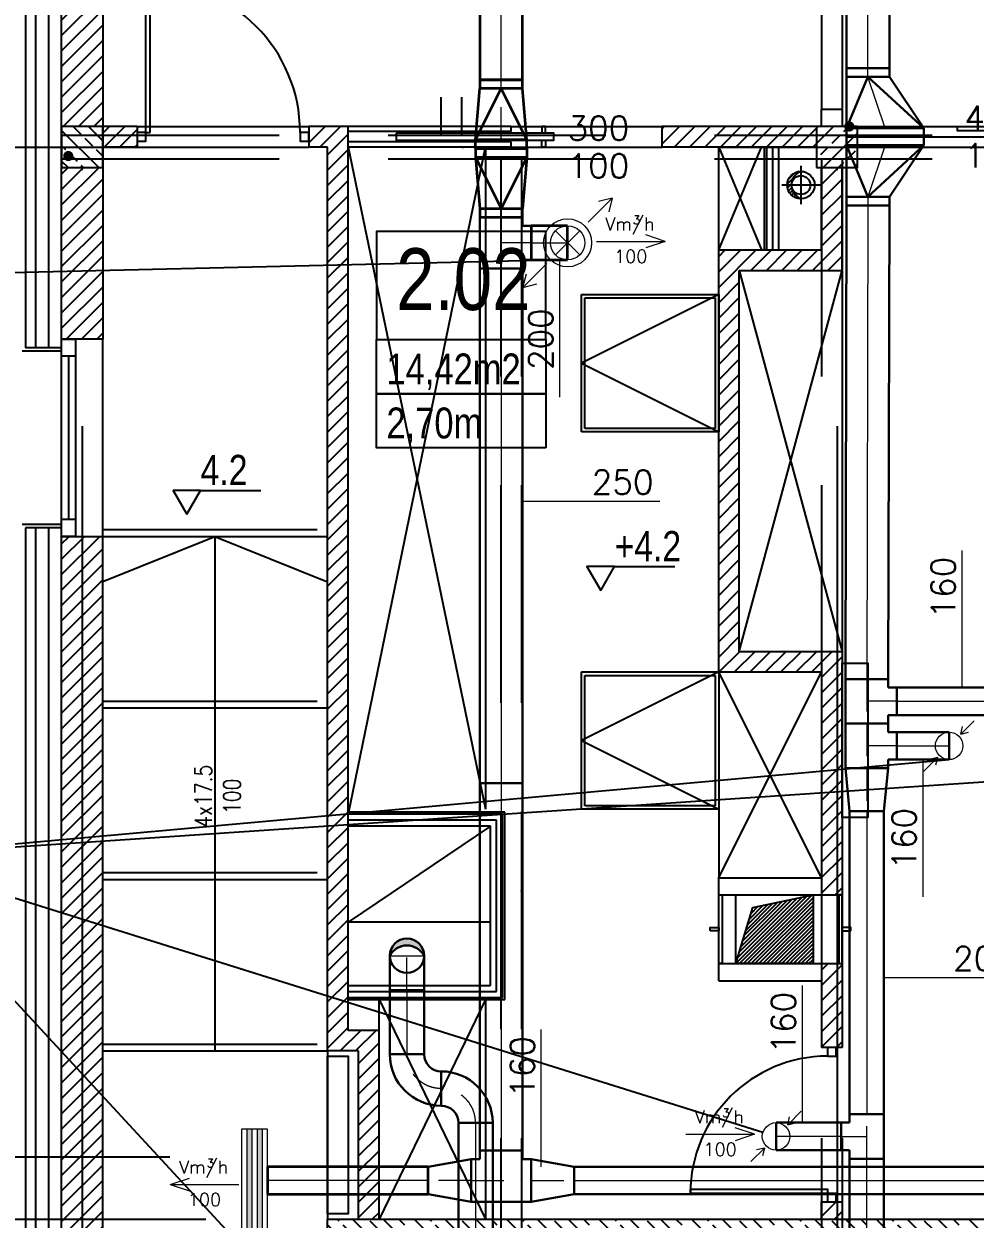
# Model space of a CAD drawing. Header units: millimetres. Extents: x -135140 to 267856, y -70704 to 149933.
# Drawn here: x 166374 to 171919, y 22930 to 29898 of the extents above; entities that cross this region are included whole.
import ezdxf
from ezdxf.enums import TextEntityAlignment as Align

# ---------------------------------------------------------------- set-up
doc = ezdxf.new("R2010")
doc.units = ezdxf.units.MM
doc.header["$LTSCALE"] = 99.9
for name, pattern in [('0707_PB_080619_gn_xref$0$ACAD_ISO10W100', [18, 12, -3, 0, -3]), ('ACAD_ISO03W100', [30, 12, -18]), ('ACAD_ISO10W100', [18, 12, -3, 0, -3]), ('AUDIT_D_080509132939-0', [0]), ('DASHDOT', [25.4, 12.7, -6.35, 0, -6.35]), ('DASHED', [0.75, 0.5, -0.25]), ('HIDDEN', [9.525, 6.35, -3.175])]:
    doc.linetypes.add(name, pattern=pattern)
for name, color, linetype in [('+48_ARMATURA', 251, 'Continuous'), ('+48_HACZE', 253, 'Continuous'), ('+48_KOTY', 250, 'Continuous'), ('+48_OPISY T', 251, 'Continuous'), ('+48_OPISY_POM', 250, 'Continuous'), ('+48_OSIE', 8, 'Continuous'), ('+48_PODCIĄG', 250, 'ACAD_ISO03W100'), ('+48_PRZEBICIA', 143, 'Continuous'), ('+48_SCHODY', 250, 'Continuous'), ('+48_SCIANY', 250, 'Continuous'), ('+48_SPUSTY', 150, 'Continuous'), ('+48_STOLARKA OKNA', 250, 'Continuous'), ('+48_STOLARKA_DRZWI', 250, 'Continuous'), ('+48_STOLARKA_OKNA', 250, 'Continuous'), ('+48_WEŁNA', 252, 'Continuous'), ('+48_WIDOK', 250, 'Continuous'), ('+48_ŚCIANY_GK', 250, 'Continuous'), ('+48_ŻELBET', 250, 'Continuous')]:
    doc.layers.add(name, color=color, linetype=linetype)
for name, color, linetype, lineweight in [('2DH_SYM', 64, 'Continuous', 18), ('2DL_OBJ', 64, 'Continuous', 18), ('2DL_PRE_xxx1', 1, 'Continuous', 35), ('2DL_PRO_N1', 10, 'Continuous', 30), ('2DL_PRO_W11', 160, 'Continuous', 30), ('2DL_PRO_xxx1', 1, 'Continuous', 35), ('2DL_SYM', 64, 'Continuous', 18), ('CP_AXISAC', 7, 'DASHDOT', 0)]:
    doc.layers.add(name, color=color, linetype=linetype, lineweight=lineweight)
doc.styles.add('CP_ATTR', font='ROMANS.SHX')
doc.styles.add('WRP_ARIAL', font='ARIAL.TTF', dxfattribs={"width": 0.8})
doc.styles.add('wymiary', font='romans.shx', dxfattribs={"width": 0.8})
doc.linetypes.add('BATTING', pattern='A,0.00254,-2.54,[134,ltypeshp.shx,S=2.54,R=0,X=-2.54,Y=0],-5.08,[134,ltypeshp.shx,S=2.54,R=180,X=2.54,Y=0],-2.54', length=10.16254)
doc.linetypes.add('ZIGZAG', pattern='A,0.00254,-5.08,[131,ltypeshp.shx,S=5.08,R=0,X=-5.08,Y=0],-10.16,[131,ltypeshp.shx,S=5.08,R=180,X=5.08,Y=0],-5.08', length=20.32254)
pattern_1 = [(225, (-521740.78, -43177.915), (44.9012806, -44.9012806), [])]
pattern_2 = [(45, (-521740.78, -43177.915), (-11.22532015, 11.22532015), [])]

# ---------------------------------------------------------------- blocks, each defined once
blk = doc.blocks.new('OPISY_POM_METKA')
at = {"layer": '+48_OPISY_POM', "ltscale": 5}
for points in [[(0, -70), (109.71, -70), (109.71, 0), (0, 0)], [(109.71, -105), (0, -105), (0, -70), (109.71, -70)]]:
    blk.add_lwpolyline(points, close=True, dxfattribs=at)
at = {"layer": '+48_OPISY_POM'}
blk.add_lwpolyline([(109.71, -140), (0, -140), (0, -105), (109.71, -105)], close=True, dxfattribs=at)
at = {"layer": '+48_OPISY_POM', "ltscale": 5, "style": 'WRP_ARIAL', "width": 0.8}
for tag, p, height in [('NRPOM', (25.76, -50.8), 40), ('POW', (6.35, -98.98), 20)]:
    blk.add_attdef(tag, p, '', height=height, dxfattribs=at)
at = {"layer": '+48_OPISY_POM', "style": 'WRP_ARIAL', "width": 0.8}
blk.add_attdef('H', (6.35, -133.98), '', height=20, dxfattribs=at)
blk = doc.blocks.new('drzwi')
at = {"layer": '+48_STOLARKA_DRZWI'}
for p, q in [((-2, 0), (-2, -70)), ((0, 0), (-2, 0)), ((0, 0), (0, -70)), ((-2, -70), (0, -70))]:
    blk.add_line(p, q, dxfattribs=at)
blk.add_arc((-2, 0), 70, 180, 270, dxfattribs=at)
blk = doc.blocks.new('DRZWI_90')
at = {"layer": '+48_STOLARKA_DRZWI'}
for points in [[(36405.46, 16749.33), (36405.46, 16744.33), (36410.46, 16744.33), (36410.46, 16749.33)], [(36405.46, 16654.33), (36405.46, 16649.33), (36410.46, 16649.33), (36410.46, 16654.33)]]:
    blk.add_lwpolyline(points, close=True, dxfattribs=at)
at = {"layer": '+48_STOLARKA_DRZWI', "xscale": 1.25, "yscale": 1.25, "zscale": 1.25, "rotation": 270}
blk.add_blockref('drzwi', (36405.46, 16654.33), dxfattribs=at)
blk = doc.blocks.new('2DLAC040')
for p, q in [((0.6, 0.6), (1.3, 1.3)), ((1.3, 1.3), (0.9, 1.2)), ((1.3, 1.3), (1.2, 0.9)), ((-0.354, -0.354), (0.354, 0.354)), ((0.354, -0.354), (-0.354, 0.354)), ((-1.3, -1.3), (-0.6, -0.6)), ((-1.3, -1.3), (-1.2, -0.9)), ((-1.3, -1.3), (-0.9, -1.2))]:
    blk.add_line(p, q)
for radius in [0.7, 0.5]:
    blk.add_circle((0, 0), radius)
at = {"linetype": 'ByBlock', "style": 'CP_ATTR', "flags": 9}
for tag, p in [('NAME', (-0.092, -0.018)), ('NUMBER', (-0.092, -0.018)), ('GROUP', (-0.092, -0.018)), ('ARTICLE', (-0.092, -0.019)), ('CHARACTER', (-0.092, -0.019)), ('TEMPERATURE', (-0.092, -0.018)), ('FLOW', (-0.092, -0.018)), ('PRODUCT-TYPE', (-0.092, -0.019)), ('ORDER-NO', (-0.092, -0.019)), ('PRODUCER', (-0.092, -0.019)), ('PN', (-0.091, -0.018)), ('OTHER', (-0.091, -0.018)), ('DN', (-0.091, -0.019)), ('POWER', (-0.091, -0.019)), ('VOLTAGE', (-0.091, -0.019))]:
    blk.add_attdef(tag, text='', height=0.00005, dxfattribs=at).set_placement(p, align=Align.MIDDLE_LEFT)
blk = doc.blocks.new('2CP_AC_TEE3_RO_D250_D200_L300_L175_A90')
at = {"ltscale": 0.15}
for p, q in [((50, 125), (50, 175)), ((50, 175), (250, 175)), ((250, 125), (250, 175)), ((0, -125), (0, 125)), ((0, 125), (50, 125)), ((300, 125), (250, 125)), ((300, -125), (300, 125)), ((0, -125), (300, -125))]:
    blk.add_line(p, q, dxfattribs=at)
at = {"layer": 'CP_AXISAC', "ltscale": 0.15}
for p, q in [((150, 175), (150, 0)), ((0, 0), (300, 0))]:
    blk.add_line(p, q, dxfattribs=at)
at = {"linetype": 'ByBlock', "ltscale": 0.15, "style": 'CP_ATTR', "flags": 9}
for tag in ['NAME', 'PRODUCER', 'PRODUCT-TYPE', 'ARTICLE', 'FLOW', 'OTHER']:
    blk.add_attdef(tag, (0, 0), '', height=0.0001, dxfattribs=at)
blk = doc.blocks.new('CPLS_465')
for q in [(-0.219, 0.094), (0.5, 0), (-0.219, -0.094)]:
    blk.add_line((-0.5, 0), q)
at = {"style": 'CP_ATTR'}
for s, height, p in [('Vm/h', 0.1875, (-0.37, 0.16)), ('3', 0.125, (0.031, 0.25))]:
    blk.add_text(s, height=height, dxfattribs=at).set_placement(p)
blk.add_attdef('VAL', text='', height=0.188, dxfattribs=at).set_placement((0, -0.219), align=Align.MIDDLE)
blk = doc.blocks.new('2DLAC020')
for p, q in [((-0.5, 0.3), (0.5, 0.3)), ((-0.5, 0.1), (0.5, 0.1)), ((-0.5, -0.1), (0.5, -0.1)), ((-0.5, -0.3), (0.5, -0.3))]:
    blk.add_line(p, q)
blk.add_lwpolyline([(-0.5, -0.5), (0.5, -0.5), (0.5, 0.5), (-0.5, 0.5)], close=True)
for points in [[(-0.5, 0.3), (0.5, 0.3), (-0.5, 0.1), (0.5, 0.1)], [(-0.5, -0.1), (0.5, -0.1), (-0.5, -0.3), (0.5, -0.3)]]:
    blk.add_solid(points)
at = {"linetype": 'ByBlock', "style": 'CP_ATTR', "flags": 9}
for tag, p in [('NAME', (-0.092, -0.018)), ('NUMBER', (-0.092, -0.018)), ('GROUP', (-0.092, -0.018)), ('ARTICLE', (-0.092, -0.019)), ('CHARACTER', (-0.092, -0.019)), ('TEMPERATURE', (-0.092, -0.018)), ('FLOW', (-0.092, -0.018)), ('PRODUCT-TYPE', (-0.092, -0.019)), ('ORDER-NO', (-0.092, -0.019)), ('PRODUCER', (-0.092, -0.019)), ('PN', (-0.091, -0.018)), ('OTHER', (-0.091, -0.018)), ('DN', (-0.091, -0.019)), ('POWER', (-0.091, -0.019)), ('VOLTAGE', (-0.091, -0.019))]:
    blk.add_attdef(tag, text='', height=0.00005, dxfattribs=at).set_placement(p, align=Align.MIDDLE_LEFT)
blk = doc.blocks.new('2CP_AC_TEE3_RO_D250_D250_L350_L175_A90')
at = {"ltscale": 0.15}
for p, q in [((50, 125), (50, 175)), ((50, 175), (300, 175)), ((300, 125), (300, 175)), ((0, -125), (0, 125)), ((0, 125), (50, 125)), ((350, 125), (300, 125)), ((350, -125), (350, 125)), ((0, -125), (350, -125))]:
    blk.add_line(p, q, dxfattribs=at)
at = {"layer": 'CP_AXISAC', "ltscale": 0.15}
for p, q in [((175, 175), (175, 0)), ((0, 0), (350, 0))]:
    blk.add_line(p, q, dxfattribs=at)
at = {"linetype": 'ByBlock', "ltscale": 0.15, "style": 'CP_ATTR', "flags": 9}
for tag in ['NAME', 'PRODUCER', 'PRODUCT-TYPE', 'ARTICLE', 'FLOW', 'OTHER']:
    blk.add_attdef(tag, (0, 0), '', height=0.0001, dxfattribs=at)
blk = doc.blocks.new('2CP_AC_PIPE_RO')
at = {"ltscale": 0.15}
for p, q in [((1, 0.5), (0, 0.5)), ((0, 0.5), (0, -0.5)), ((1, -0.5), (1, 0.5)), ((0, -0.5), (1, -0.5))]:
    blk.add_line(p, q, dxfattribs=at)
at = {"layer": 'CP_AXISAC', "ltscale": 0.15}
blk.add_line((0, 0), (1, 0), dxfattribs=at)
at = {"linetype": 'ByBlock', "ltscale": 0.15, "style": 'CP_ATTR', "flags": 9}
for tag in ['NAME', 'PRODUCER', 'PRODUCT-TYPE', 'ARTICLE', 'FLOW', 'OTHER']:
    blk.add_attdef(tag, (0, 0), '', height=0.0001, dxfattribs=at)
blk = doc.blocks.new('2CP_AC_TRNS_RO_D250_D160_L250_O0_Z0_E0_F0')
at = {"ltscale": 0.15}
for p, q in [((0, -125), (0, 125)), ((0, 125), (0, 125)), ((0, 125), (250, 80)), ((250, -80), (250, 80)), ((250, 80), (250, 80)), ((0, -125), (250, -80)), ((0, -125), (0, -125)), ((250, -80), (250, -80))]:
    blk.add_line(p, q, dxfattribs=at)
at = {"layer": 'CP_AXISAC', "ltscale": 0.15}
for p, q in [((0, 0), (0, 0)), ((0, 0), (250, 0)), ((250, 0), (250, 0))]:
    blk.add_line(p, q, dxfattribs=at)
at = {"linetype": 'ByBlock', "ltscale": 0.15, "style": 'CP_ATTR', "flags": 9}
for tag in ['NAME', 'PRODUCER', 'PRODUCT-TYPE', 'ARTICLE', 'FLOW', 'OTHER']:
    blk.add_attdef(tag, (0, 0), '', height=0.0001, dxfattribs=at)
blk = doc.blocks.new('2DLAC038')
for p, q in [((0.424, 0.424), (0.919, 0.919)), ((0.424, 0.424), (0.495, 0.707)), ((0.424, 0.424), (0.707, 0.495)), ((-0.919, -0.919), (-0.424, -0.424)), ((-0.424, -0.424), (-0.707, -0.495)), ((-0.424, -0.424), (-0.495, -0.707))]:
    blk.add_line(p, q)
blk.add_circle((0, 0), 0.5)
at = {"linetype": 'ByBlock', "style": 'CP_ATTR', "flags": 9}
for tag, p in [('NAME', (-0.092, -0.018)), ('NUMBER', (-0.092, -0.018)), ('GROUP', (-0.092, -0.018)), ('ARTICLE', (-0.092, -0.019)), ('CHARACTER', (-0.092, -0.019)), ('TEMPERATURE', (-0.092, -0.018)), ('FLOW', (-0.092, -0.018)), ('PRODUCT-TYPE', (-0.092, -0.019)), ('ORDER-NO', (-0.092, -0.019)), ('PRODUCER', (-0.092, -0.019)), ('PN', (-0.091, -0.018)), ('OTHER', (-0.091, -0.018)), ('DN', (-0.091, -0.019)), ('POWER', (-0.091, -0.019)), ('VOLTAGE', (-0.091, -0.019))]:
    blk.add_attdef(tag, text='', height=0.00005, dxfattribs=at).set_placement(p, align=Align.MIDDLE_LEFT)
blk = doc.blocks.new('2CP_AC_TEE3_RO_D250_D160_L260_L175_A90')
at = {"ltscale": 0.15}
for p, q in [((50, 125), (50, 175)), ((50, 175), (210, 175)), ((210, 125), (210, 175)), ((0, -125), (0, 125)), ((0, 125), (50, 125)), ((260, 125), (210, 125)), ((260, -125), (260, 125)), ((0, -125), (260, -125))]:
    blk.add_line(p, q, dxfattribs=at)
at = {"layer": 'CP_AXISAC', "ltscale": 0.15}
for p, q in [((130, 175), (130, 0)), ((0, 0), (260, 0))]:
    blk.add_line(p, q, dxfattribs=at)
at = {"linetype": 'ByBlock', "ltscale": 0.15, "style": 'CP_ATTR', "flags": 9}
for tag in ['NAME', 'PRODUCER', 'PRODUCT-TYPE', 'ARTICLE', 'FLOW', 'OTHER']:
    blk.add_attdef(tag, (0, 0), '', height=0.0001, dxfattribs=at)
blk = doc.blocks.new('2CP_AC_TRNS_RO_D250_D200_L250_O0_Z0_E0_F0')
at = {"ltscale": 0.15}
for p, q in [((0, -125), (0, 125)), ((0, 125), (0, 125)), ((0, 125), (250, 100)), ((250, -100), (250, 100)), ((250, 100), (250, 100)), ((0, -125), (250, -100)), ((0, -125), (0, -125)), ((250, -100), (250, -100))]:
    blk.add_line(p, q, dxfattribs=at)
at = {"layer": 'CP_AXISAC', "ltscale": 0.15}
for p, q in [((0, 0), (0, 0)), ((0, 0), (250, 0)), ((250, 0), (250, 0))]:
    blk.add_line(p, q, dxfattribs=at)
at = {"linetype": 'ByBlock', "ltscale": 0.15, "style": 'CP_ATTR', "flags": 9}
for tag in ['NAME', 'PRODUCER', 'PRODUCT-TYPE', 'ARTICLE', 'FLOW', 'OTHER']:
    blk.add_attdef(tag, (0, 0), '', height=0.0001, dxfattribs=at)
blk = doc.blocks.new('2CP_AC_TEE3_RO_D200_D160_L260_L150_A90')
at = {"ltscale": 0.15}
for p, q in [((50, 100), (50, 150)), ((50, 150), (210, 150)), ((210, 100), (210, 150)), ((0, -100), (0, 100)), ((0, 100), (50, 100)), ((260, 100), (210, 100)), ((260, -100), (260, 100)), ((0, -100), (260, -100))]:
    blk.add_line(p, q, dxfattribs=at)
at = {"layer": 'CP_AXISAC', "ltscale": 0.15}
for p, q in [((130, 150), (130, 0)), ((0, 0), (260, 0))]:
    blk.add_line(p, q, dxfattribs=at)
at = {"linetype": 'ByBlock', "ltscale": 0.15, "style": 'CP_ATTR', "flags": 9}
for tag in ['NAME', 'PRODUCER', 'PRODUCT-TYPE', 'ARTICLE', 'FLOW', 'OTHER']:
    blk.add_attdef(tag, (0, 0), '', height=0.0001, dxfattribs=at)
blk = doc.blocks.new('CPLS_464')
for p, q in [((-0.5, 0), (0.5, 0)), ((0.5, 0), (0.219, 0.094)), ((0.5, 0), (0.219, -0.094))]:
    blk.add_line(p, q)
at = {"style": 'CP_ATTR'}
for s, height, p in [('Vm/h', 0.1875, (-0.37, 0.16)), ('3', 0.125, (0.031, 0.25))]:
    blk.add_text(s, height=height, dxfattribs=at).set_placement(p)
blk.add_attdef('VAL', text='', height=0.188, dxfattribs=at).set_placement((0, -0.219), align=Align.MIDDLE)
blk = doc.blocks.new('CPHS_DS08')
blk.add_line((0, 0), (2, 0))
at = {"style": 'CP_ATTR', "flags": 14}
blk.add_attdef('FI', text='', height=0.35, dxfattribs=at).set_placement((0.784, 0.275), align=Align.MIDDLE)
at = {"style": 'CP_ATTR', "flags": 12}
blk.add_attdef('EVAL_W_MM', text='', height=0.35, dxfattribs=at).set_placement((1.006, 0.275), align=Align.MIDDLE_LEFT)
at = {"linetype": 'ByBlock', "style": 'CP_ATTR', "flags": 9}
blk.add_attdef('VAL', text='', height=0.00005, dxfattribs=at).set_placement((0.408, 0.182), align=Align.MIDDLE_LEFT)
blk = doc.blocks.new('CPHS_DS09')
blk.add_line((0, 0), (-2, 0))
at = {"style": 'CP_ATTR', "flags": 14}
blk.add_attdef('FI', text='', height=0.35, dxfattribs=at).set_placement((-1.807, 0.275), align=Align.MIDDLE)
at = {"style": 'CP_ATTR', "flags": 12}
blk.add_attdef('EVAL_W_MM', text='', height=0.35, dxfattribs=at).set_placement((-1.604, 0.275), align=Align.MIDDLE_LEFT)
at = {"linetype": 'ByBlock', "style": 'CP_ATTR', "flags": 9}
blk.add_attdef('VAL', text='', height=0.00005, dxfattribs=at).set_placement((-1.342, 0.182), align=Align.MIDDLE_LEFT)
blk = doc.blocks.new('2CP_AC_ELBW_RO_D200_D200_R200_A90_E0_F0')
at = {"ltscale": 0.15}
for p, q in [((300, 200), (100, 200)), ((100, 200), (100, 200)), ((300, 200), (300, 200)), ((0, -100), (0, 100)), ((0, 100), (0, 100)), ((0, -100), (0, -100))]:
    blk.add_line(p, q, dxfattribs=at)
for radius in [300, 100]:
    blk.add_arc((0, 200), radius, 270, 0, dxfattribs=at)
at = {"layer": 'CP_AXISAC', "ltscale": 0.15}
for p, q in [((200, 200), (200, 200)), ((0, 0), (0, 0))]:
    blk.add_line(p, q, dxfattribs=at)
blk.add_arc((0, 200), 200, 270, 0, dxfattribs=at)
at = {"linetype": 'ByBlock', "ltscale": 0.15, "style": 'CP_ATTR', "flags": 9}
for tag in ['NAME', 'PRODUCER', 'PRODUCT-TYPE', 'ARTICLE', 'FLOW', 'OTHER']:
    blk.add_attdef(tag, (0, 0), '', height=0.0001, dxfattribs=at)
blk = doc.blocks.new('RoZplus')
blk.add_hatch(color=256).paths.add_polyline_path([(0, 0.5, -0.6), (0, -0.5, 1)])
for centre, radius, start, end in [((0, 0), 0.5, 90, 270), ((0, 0), 0.5, 270, 90), ((-0.267, 0), 0.567, 298.0725, 61.9275)]:
    blk.add_arc(centre, radius, start, end)
blk = doc.blocks.new('2CP_AC_ELBZ_RO_D200_D200_R200_A90_E0_F0_ys')
at = {"ltscale": 0.15}
for p, q in [((0, -100), (0, 100)), ((0, 100), (0, 100)), ((0, 100), (200, 100)), ((0, -100), (0, -100)), ((0, -100), (200, -100))]:
    blk.add_line(p, q, dxfattribs=at)
at = {"layer": 'CP_AXISAC', "ltscale": 0.15}
for p, q in [((200, 100), (200, -100)), ((0, 0), (300, 0))]:
    blk.add_line(p, q, dxfattribs=at)
at = {"ltscale": 0.15, "xscale": 200, "yscale": 200}
blk.add_blockref('RoZplus', (200, 0), dxfattribs=at)
at = {"linetype": 'ByBlock', "ltscale": 0.15, "style": 'CP_ATTR', "flags": 9}
for tag in ['NAME', 'PRODUCER', 'PRODUCT-TYPE', 'ARTICLE', 'FLOW', 'OTHER']:
    blk.add_attdef(tag, (0, 0), '', height=0.0001, dxfattribs=at)
blk = doc.blocks.new('2CP_AC_TRNA_RE_W300_D250_L400_O0_Z0_E50_F50')
at = {"ltscale": 0.15}
for p, q in [((0, -150), (0, 150)), ((0, 150), (50, 150)), ((50, 150), (350, 125)), ((50, 150), (350, 0)), ((50, -150), (50, 150)), ((400, 125), (350, 125)), ((350, -125), (350, 125)), ((400, -125), (400, 125)), ((50, -150), (350, 0)), ((50, -150), (350, -125)), ((350, -125), (400, -125)), ((0, -150), (50, -150))]:
    blk.add_line(p, q, dxfattribs=at)
at = {"layer": 'CP_AXISAC', "ltscale": 0.15}
for p, q in [((50, 0), (350, 0)), ((350, 0), (400, 0))]:
    blk.add_line(p, q, dxfattribs=at)
at = {"linetype": 'ByBlock', "ltscale": 0.15, "style": 'CP_ATTR', "flags": 9}
for tag in ['NAME', 'PRODUCER', 'PRODUCT-TYPE', 'ARTICLE', 'FLOW', 'OTHER']:
    blk.add_attdef(tag, (0, 0), '', height=0.0001, dxfattribs=at)
blk = doc.blocks.new('CPHS_DS06')
blk.add_line((0, 0), (1.55, 0))
at = {"style": 'CP_ATTR', "flags": 12}
for tag, p in [('EVAL_W_MM', (1.042, 0.275)), ('EVAL_H_MM', (1.042, -0.275))]:
    blk.add_attdef(tag, text='', height=0.35, dxfattribs=at).set_placement(p, align=Align.MIDDLE)
at = {"linetype": 'ByBlock', "style": 'CP_ATTR', "flags": 9}
blk.add_attdef('VAL', text='', height=0.00005, dxfattribs=at).set_placement((0.408, 0.182), align=Align.MIDDLE_LEFT)
blk = doc.blocks.new('2CP_AC_TRNA_RE_W450_D250_L400_O100_Z0_E50_F50')
for p, q in [((0, -225), (0, 225)), ((0, 225), (50, 225)), ((50, 225), (350, 225)), ((50, 225), (350, 100)), ((50, -225), (50, 225)), ((400, 225), (350, 225)), ((350, -25), (350, 225)), ((400, -25), (400, 225)), ((50, -225), (350, 100)), ((50, -225), (350, -25)), ((350, -25), (400, -25)), ((0, -225), (50, -225))]:
    blk.add_line(p, q)
at = {"layer": 'CP_AXISAC'}
for p, q in [((50, 0), (350, 100)), ((350, 100), (400, 100))]:
    blk.add_line(p, q, dxfattribs=at)
at = {"linetype": 'ByBlock', "style": 'CP_ATTR', "flags": 9}
for tag in ['NAME', 'PRODUCER', 'PRODUCT-TYPE', 'ARTICLE', 'FLOW', 'OTHER']:
    blk.add_attdef(tag, (0, 0), '', height=0.0001, dxfattribs=at)

msp = doc.modelspace()

# ---------------------------------------------------------------- hatches: boundary and pattern name
at = {"layer": '+48_HACZE'}
h = msp.add_hatch(dxfattribs=at)
h.set_pattern_fill('ANSI31', color=256, scale=20, angle=180, style=0)
h.set_pattern_definition(pattern_1)
h.paths.add_polyline_path([(166834.1, 29059.7), (166594.1, 29059.7), (166594.1, 28059.7), (166834.1, 28059.7)])
h.paths.add_polyline_path([(166834.1, 33969.7), (166594.1, 33969.7), (166594.1, 34079.7), (166594.1, 34079.7), (166594.1, 29299.7), (166834.1, 29299.7)])
at = {"layer": '+48_HACZE', "linetype": 'AUDIT_D_080509132939-0'}
h = msp.add_hatch(dxfattribs=at)
h.set_pattern_fill('ANSI33', color=256, scale=20, angle=90, style=0)
h.set_pattern_definition([(135, (-521740.78, -35472.92), (-89.802561, -89.802561), []), (135, (-521740.78, -35383.11), (-89.802561, -89.802561), [63.5, -31.75])])
h.paths.add_polyline_path([(166834.1, 29299.7), (166594.1, 29299.7), (166594.1, 29059.7), (166834.1, 29059.7)])
at = {"layer": '+48_HACZE'}
h = msp.add_hatch(dxfattribs=at)
h.set_pattern_fill('ANSI31', color=256, scale=20, angle=180, style=0)
h.set_pattern_definition(pattern_1)
h.paths.add_polyline_path([(167034.1, 29299.7), (166834.1, 29299.7), (166834.1, 29179.7), (167034.1, 29179.7)])
h = msp.add_hatch(dxfattribs=at)
h.set_pattern_fill('ANSI31', color=256, scale=20, angle=180, style=0)
h.set_pattern_definition(pattern_1)
h.paths.add_polyline_path([(168034.1, 29299.7), (168264.1, 29299.7), (168264.1, 24029.7), (168444.1, 24029.7), (168444.1, 22929.7), (168324.1, 22929.7), (168324.1, 23909.7), (168144.1, 23909.7), (168144.1, 29179.7), (168034.1, 29179.7)])
h = msp.add_hatch(dxfattribs=at)
h.set_pattern_fill('ANSI31', color=256, scale=20, angle=180, style=0)
h.set_pattern_definition(pattern_1)
h.paths.add_polyline_path([(170094.1, 29179.7), (170994.1, 29179.7), (170994.1, 29299.7), (170094.1, 29299.7)])
edge = h.paths.add_edge_path(flags=17)
edge.add_line((170994.1, 29299.7), (170094.1, 29299.7))
at = {"layer": '+48_HACZE', "linetype": 'Continuous'}
h = msp.add_hatch(dxfattribs=at)
h.set_pattern_fill('ANSI33', color=256, scale=20, style=0)
h.set_pattern_definition([(45, (-521740.78, -43177.92), (-89.802561, 89.802561), []), (45, (-521650.98, -43177.92), (-89.802561, 89.802561), [63.5, -31.75])])
h.paths.add_polyline_path([(170994.1, 29059.7), (171234.1, 29059.7), (171234.1, 29299.7), (170994.1, 29299.7)])
at = {"layer": '+48_HACZE'}
h = msp.add_hatch(dxfattribs=at)
h.set_pattern_fill('ANSI31', color=256, scale=20, angle=180, style=0)
h.set_pattern_definition(pattern_1)
h.paths.add_polyline_path([(171144.1, 29059.7), (171024.1, 29059.7), (171024.1, 28579.7), (170424.1, 28579.7), (170424.1, 26119.7), (171024.1, 26119.7), (171024.1, 24819.7), (171144.1, 24819.7), (171144.1, 26239.7), (170544.1, 26239.7), (170544.1, 28459.7), (171144.1, 28459.7)])
h = msp.add_hatch(dxfattribs=at)
h.set_pattern_fill('ANSI31', color=256, scale=20, angle=180, style=0)
h.set_pattern_definition(pattern_1)
h.paths.add_polyline_path([(166594.1, 26909.7), (166834.1, 26909.7), (166834.1, 22779.7), (166594.1, 22779.7)])
h = msp.add_hatch(dxfattribs=at)
h.set_pattern_fill('ANSI31', color=256, scale=20, angle=180, style=0)
h.set_pattern_definition(pattern_1)
h.paths.add_polyline_path([(171024.1, 24419.7), (171144.1, 24419.7), (171144.1, 23929.7), (171024.1, 23929.7)])
h = msp.add_hatch(dxfattribs=at)
h.set_pattern_fill('ANSI31', color=256, scale=20, angle=180, style=0)
h.set_pattern_definition([(225, (-521740.78, -43177.915), (44.9012806, -44.9012806), [])])
h.paths.add_polyline_path([(171114.1, 23029.7), (171024.1, 23029.7), (171024.1, 22929.7), (171114.1, 22929.7)])
h.paths.add_polyline_path([(171144.1, 23029.7), (171114.1, 23029.7), (171114.1, 22929.7), (171144.1, 22929.7)])
at = {"layer": '+48_HACZE', "linetype": 'AUDIT_D_080509132939-0'}
h = msp.add_hatch(dxfattribs=at)
h.set_pattern_fill('ANSI33', color=256, scale=20, angle=90, style=0)
h.set_pattern_definition([(135, (-521740.78, -43177.92), (-89.802561, -89.802561), []), (135, (-521740.78, -43088.11), (-89.802561, -89.802561), [63.5, -31.75])])
h.paths.add_polyline_path([(168144.1, 22929.7), (175389.1, 22929.7), (175389.1, 22779.7), (168144.1, 22779.7)])
at = {"layer": '+48_OPISY T'}
h = msp.add_hatch(color=256, dxfattribs=at)
edge = h.paths.add_edge_path()
edge.add_arc((171185.6, 29299.7), 30, 0, 360)
h = msp.add_hatch(color=256, dxfattribs=at)
edge = h.paths.add_edge_path()
edge.add_arc((166632.8, 29127.4), 30, 0, 360)
at = {"layer": '+48_PRZEBICIA'}
h = msp.add_hatch(dxfattribs=at)
h.set_pattern_fill('ANSI31', color=256, scale=5, style=0)
h.set_pattern_definition(pattern_2)
h.paths.add_polyline_path([(170903.6, 29038, 0.414214), (170823.6, 28958), (170848.6, 28958, -0.000347), (170848.6, 28958.1, -0.310345)])
h.paths.add_polyline_path([(170848.6, 28957.9, -0.000347), (170848.6, 28958), (170823.6, 28958, 0.414214), (170903.6, 28878, -0.310345)])
h = msp.add_hatch(dxfattribs=at)
h.set_pattern_fill('ANSI31', color=256, scale=5, style=0)
h.set_pattern_definition(pattern_2)
h.paths.add_polyline_path([(170623.9, 24746.9), (170524.1, 24419.7), (170974.1, 24419.7), (170974.1, 24819.7)])

# ---------------------------------------------------------------- linework, layer by layer
at = {"layer": '+48_ARMATURA'}
for p, q in [((171234.1, 29299.7), (175194.1, 29299.7)), ((171234.1, 29239.7), (175194.1, 29239.7)), ((168264.1, 25284.7), (169064.1, 29179.7)), ((168264.1, 29179.7), (169064.1, 25319.7)), ((170424.1, 29179.7), (170674.1, 28579.7)), ((170424.1, 28579.7), (170674.1, 29179.7)), ((170424.1, 28579.7), (170424.1, 29179.7)), ((170544.1, 26239.7), (171144.1, 28459.7)), ((170544.1, 28459.7), (171144.1, 26239.7)), ((171144.1, 28459.7), (171144.1, 26239.7)), ((170424.1, 26119.7), (170424.1, 24919.7)), ((170424.1, 24919.7), (171024.1, 26119.7)), ((171024.1, 24919.7), (170424.1, 26119.7)), ((169064.1, 24209.1), (168444.1, 22929.7)), ((168444.1, 24209.1), (169064.1, 22929.7)), ((169064.1, 24209.1), (169064.1, 22929.7))]:
    msp.add_line(p, q, dxfattribs=at)
msp.add_lwpolyline([(169064.1, 29179.7), (169064.1, 25319.7)], dxfattribs=at)
at = {"layer": '+48_KOTY', "ltscale": 5}
for p, q in [((167403.3, 27177.5), (167755.3, 27177.5)), ((169816.4, 26733.7), (170168.4, 26733.7))]:
    msp.add_line(p, q, dxfattribs=at)
for points in [[(167323.2, 27038.8), (167403.3, 27177.5), (167243.2, 27177.5)], [(169736.3, 26595), (169816.4, 26733.7), (169656.2, 26733.7)]]:
    msp.add_lwpolyline(points, close=True, dxfattribs=at)
at = {"layer": '+48_OPISY_POM'}
msp.add_lwpolyline([(166209.6, 23292.6), (167224.4, 23292.6)], dxfattribs=at)
at = {"layer": '+48_OSIE', "linetype": 'ACAD_ISO10W100', "ltscale": 5}
for p, q in [((166714.1, 36542.9), (166714.1, 12069)), ((171114.1, 36542.9), (171114.1, 12069)), ((161440.4, 29179.7), (192220.1, 29179.7)), ((161440.4, 22929.7), (192220.1, 22929.7))]:
    msp.add_line(p, q, dxfattribs=at)
at = {"layer": '+48_PODCIĄG', "linetype": 'HIDDEN', "ltscale": 2}
for p, q in [((168804.1, 35179.7), (168804.1, 29248.2)), ((168924.1, 35179.7), (168924.1, 29248.2)), ((166594.1, 29248.2), (175454.1, 29248.2)), ((166594.1, 29111.2), (175454.1, 29111.2)), ((169154.1, 29111.2), (169154.1, 22779.7)), ((169274.1, 29111.2), (169274.1, 22779.7)), ((171024.1, 29111.2), (171024.1, 22779.7)), ((171144.1, 29111.2), (171144.1, 22779.7))]:
    msp.add_line(p, q, dxfattribs=at)
at = {"layer": '+48_PRZEBICIA', "linetype": '0707_PB_080619_gn_xref$0$ACAD_ISO10W100', "ltscale": 0.5}
for p, q in [((170903.6, 29070), (170903.6, 28846)), ((171015.6, 28958), (170791.6, 28958))]:
    msp.add_line(p, q, dxfattribs=at)
at = {"layer": '+48_PRZEBICIA', "ltscale": 0.15}
for p in [(169094.1, 25219.7), (169094.1, 24660.2)]:
    msp.add_line(p, (168264.1, 24660.2), dxfattribs=at)
at = {"layer": '+48_PRZEBICIA'}
msp.add_lwpolyline([(170524.1, 24419.7), (170623.9, 24746.9), (170974.1, 24819.7)], dxfattribs=at)
msp.add_lwpolyline([(170524.1, 24819.7), (170974.1, 24819.7), (170974.1, 24419.7), (170524.1, 24419.7)], close=True, dxfattribs=at)
msp.add_circle((170903.6, 28958), 80, dxfattribs=at)
msp.add_arc((170934.2, 28958), 85.7, 110.98295, 249.01705, dxfattribs=at)
at = {"layer": '+48_SCHODY', "linetype": 'DASHED', "ltscale": 25}
for p, q in [((166834.1, 26949.7), (168144.1, 26949.7)), ((166834.1, 25949.7), (168144.1, 25949.7)), ((166834.1, 24949.7), (168144.1, 24949.7)), ((166834.1, 23949.7), (168144.1, 23949.7))]:
    msp.add_line(p, q, dxfattribs=at)
at = {"layer": '+48_SCHODY'}
for p, q in [((166834.1, 26646.8), (167486.6, 26909.7)), ((166834.1, 26909.7), (168144.1, 26909.7)), ((167486.6, 26909.7), (168144.1, 26644.8)), ((167486.6, 26909.7), (167486.6, 23909.7)), ((166834.1, 25909.7), (168144.1, 25909.7)), ((166834.1, 24909.7), (168144.1, 24909.7)), ((166834.1, 23909.7), (168144.1, 23909.7))]:
    msp.add_line(p, q, dxfattribs=at)
at = {"layer": '+48_SCIANY'}
for p, q in [((167034.1, 29299.7), (166834.1, 29299.7)), ((167034.1, 29299.7), (167034.1, 29179.7)), ((168034.1, 29299.7), (168034.1, 29179.7)), ((168264.1, 29299.7), (168034.1, 29299.7)), ((168264.1, 24029.7), (168264.1, 29299.7)), ((170994.1, 29299.7), (170094.1, 29299.7)), ((167034.1, 29179.7), (166834.1, 29179.7)), ((168144.1, 29179.7), (168034.1, 29179.7)), ((168144.1, 23909.7), (168144.1, 29179.7)), ((170994.1, 29179.7), (170094.1, 29179.7)), ((171024.1, 28579.7), (171024.1, 29059.7)), ((171144.1, 28459.7), (171144.1, 29059.7)), ((170424.1, 28579.7), (171024.1, 28579.7)), ((170544.1, 28459.7), (171144.1, 28459.7)), ((166594.1, 22779.7), (166594.1, 26909.7)), ((166594.1, 26909.7), (166834.1, 26909.7)), ((166834.1, 22779.7), (166834.1, 26909.7)), ((170544.1, 26239.7), (171144.1, 26239.7)), ((171144.1, 26239.7), (171144.1, 24819.7)), ((170424.1, 26119.7), (171024.1, 26119.7)), ((171024.1, 26119.7), (171024.1, 24819.7)), ((171024.1, 24819.7), (171144.1, 24819.7)), ((171024.1, 24419.7), (171024.1, 23929.7)), ((171024.1, 24419.7), (171144.1, 24419.7)), ((171144.1, 24419.7), (171144.1, 23929.7))]:
    msp.add_line(p, q, dxfattribs=at)
at = {"layer": '+48_SCIANY', "ltscale": 0.1}
for p, q in [((168444.1, 24029.7), (168264.1, 24029.7)), ((168324.1, 23909.7), (168144.1, 23909.7)), ((171144.1, 23929.7), (171024.1, 23929.7))]:
    msp.add_line(p, q, dxfattribs=at)
at = {"layer": '+48_SCIANY', "ltscale": 2}
msp.add_lwpolyline([(166834.1, 33969.7), (166834.1, 28059.7), (166594.1, 28059.7), (166594.1, 33969.7)], dxfattribs=at)
at = {"layer": '+48_SCIANY'}
for points in [[(171024.1, 29299.7), (171024.1, 29399.7), (171144.1, 29399.7), (171144.1, 29299.7)], [(170094.1, 29179.7), (170094.1, 29299.7)], [(170094.1, 29179.7), (170094.1, 29217.1)], [(170424.1, 26119.7), (170424.1, 28579.7)], [(170544.1, 26239.7), (170544.1, 28459.7)], [(168444.1, 22929.7), (168444.1, 24029.7)], [(168324.1, 22929.7), (168324.1, 23909.7)], [(171024.1, 22929.7), (171024.1, 23029.7), (171144.1, 23029.7), (171144.1, 22929.7)], [(168189.1, 22929.7), (175389.1, 22929.7), (175389.1, 22779.7), (168189.1, 22779.7)]]:
    msp.add_lwpolyline(points, dxfattribs=at)
msp.add_lwpolyline([(170994.1, 29059.7), (171234.1, 29059.7), (171234.1, 29299.7), (170994.1, 29299.7)], close=True, dxfattribs=at)
at = {"layer": '+48_SPUSTY'}
msp.add_circle((170903.6, 28958), 55, dxfattribs=at)
at = {"layer": '+48_STOLARKA OKNA'}
for points in [[(166594.1, 26909.7), (166594.1, 28059.7), (166674.1, 28059.7), (166674.1, 26909.7)], [(166594.1, 27959.7), (166594.1, 28059.7), (166674.1, 28059.7), (166674.1, 27959.7)], [(166594.1, 26909.7), (166594.1, 27009.7), (166674.1, 27009.7), (166674.1, 26909.7)]]:
    msp.add_lwpolyline(points, close=True, dxfattribs=at)
msp.add_lwpolyline([(166634.1, 27959.7), (166634.1, 27009.7)], dxfattribs=at)
at = {"layer": '+48_STOLARKA_DRZWI'}
for points in [[(169414.1, 29259.7), (169414.1, 29299.7), (169394.1, 29299.7), (169394.1, 29259.7)], [(168544.1, 29259.7), (168544.1, 29219.7), (169464.1, 29219.7), (169464.1, 29259.7), (168544.1, 29259.7)], [(169414.1, 29219.7), (169414.1, 29179.7), (169394.1, 29179.7), (169394.1, 29219.7)]]:
    msp.add_lwpolyline(points, dxfattribs=at)
for points in [[(171059.1, 23929.7), (171059.1, 23879.7), (171109.1, 23879.7), (171109.1, 23929.7)], [(171059.1, 23079.7), (170259.1, 23079.7), (170259.1, 23104.7), (171059.1, 23104.7)], [(171059.1, 23079.7), (171059.1, 23029.7), (171109.1, 23029.7), (171109.1, 23079.7)]]:
    msp.add_lwpolyline(points, close=True, dxfattribs=at)
msp.add_arc((171059.1, 23079.7), 800, 90, 180, dxfattribs=at)
at = {"layer": '+48_STOLARKA_OKNA', "linetype": 'HIDDEN', "ltscale": 2}
for points in [[(169624.1, 28319.7), (170424.1, 28319.7), (170424.1, 27519.7), (169624.1, 27519.7)], [(169644.1, 28299.7), (170404.1, 28299.7), (170404.1, 27539.7), (169644.1, 27539.7)], [(169624.1, 26119.7), (170424.1, 26119.7), (170424.1, 25319.7), (169624.1, 25319.7)], [(169644.1, 26099.7), (170404.1, 26099.7), (170404.1, 25339.7), (169644.1, 25339.7)]]:
    msp.add_lwpolyline(points, close=True, dxfattribs=at)
for points in [[(170424.1, 28319.7), (169624.1, 27919.7), (170424.1, 27519.7)], [(170424.1, 26119.7), (169624.1, 25719.7), (170424.1, 25319.7)]]:
    msp.add_lwpolyline(points, dxfattribs=at)
at = {"layer": '+48_WEŁNA', "linetype": 'BATTING', "ltscale": 0.07}
for p, q in [((166519.1, 28009.7), (166519.1, 34369.7)), ((166519.1, 22729.7), (166519.1, 26959.7))]:
    msp.add_line(p, q, dxfattribs=at)
at = {"layer": '+48_WEŁNA', "linetype": 'ZIGZAG', "ltscale": 0.7}
for p, q in [((170739.1, 28579.7), (170739.1, 29179.7)), ((169129.1, 25254.7), (168264.1, 25254.7)), ((169129.1, 24256.6), (169129.1, 25254.7)), ((168264.1, 24256.6), (169129.1, 24256.6))]:
    msp.add_line(p, q, dxfattribs=at)
at = {"layer": '+48_WIDOK'}
for p, q in [((166384.1, 34369.7), (166384.1, 28009.7)), ((166444.1, 28009.7), (166444.1, 34369.7)), ((166594.1, 27989.7), (166364.1, 27989.7)), ((166594.1, 28009.7), (166384.1, 28009.7)), ((166594.1, 26979.7), (166364.1, 26979.7)), ((166594.1, 26959.7), (166384.1, 26959.7)), ((166384.1, 26959.7), (166384.1, 22729.7)), ((166444.1, 22729.7), (166444.1, 26959.7))]:
    msp.add_line(p, q, dxfattribs=at)
at = {"layer": '+48_WIDOK', "linetype": 'HIDDEN', "ltscale": 3}
for p, q in [((171024.1, 30379.7), (171024.1, 29404.2)), ((171144.1, 30379.7), (171144.1, 29404.2)), ((167034.1, 29299.7), (168034.1, 29299.7)), ((169214.1, 29299.7), (170094.1, 29299.7)), ((167034.1, 29179.7), (168034.1, 29179.7)), ((169214.1, 29179.7), (170094.1, 29179.7)), ((166834.1, 26909.7), (166834.1, 28059.7))]:
    msp.add_line(p, q, dxfattribs=at)
at = {"layer": '+48_WIDOK', "linetype": 'ACAD_ISO03W100'}
msp.add_line((168144.1, 23909.7), (168144.1, 22929.7), dxfattribs=at)
at = {"layer": '+48_WIDOK'}
for points in [[(171816.4, 29299.7), (173866.4, 29299.7), (173866.4, 29274.7), (171816.4, 29274.7)], [(171144.1, 26171), (171294.1, 26171), (171294.1, 25271), (171144.1, 25271)], [(170424.1, 24819.7), (170444.1, 24819.7), (170444.1, 24419.7), (170424.1, 24419.7)], [(171144.1, 24819.7), (171124.1, 24819.7), (171124.1, 24419.7), (171144.1, 24419.7)], [(170374.1, 24609.7), (170374.1, 24629.7), (170424.1, 24629.7), (170424.1, 24609.7)], [(171194.1, 24609.7), (171194.1, 24629.7), (171144.1, 24629.7), (171144.1, 24609.7)], [(168144.1, 23879.7), (168264.1, 23879.7), (168264.1, 22959.7), (168144.1, 22959.7)]]:
    msp.add_lwpolyline(points, close=True, dxfattribs=at)
at = {"layer": '+48_ŚCIANY_GK'}
for p, q in [((169214.1, 29299.7), (168264.1, 29299.7)), ((169214.1, 29269.7), (168264.1, 29269.7)), ((169214.1, 29209.7), (168264.1, 29209.7)), ((169214.1, 29179.7), (168264.1, 29179.7)), ((170691.6, 28579.7), (170691.6, 29179.7)), ((170704.1, 28579.7), (170704.1, 29179.7)), ((170774.1, 28579.7), (170774.1, 29179.7)), ((169176.6, 25302.2), (168264.1, 25302.2)), ((169176.6, 24209.1), (169176.6, 25302.2)), ((169164.1, 25289.7), (168264.1, 25289.7)), ((169164.1, 24221.6), (169164.1, 25289.7)), ((169094.1, 25219.7), (168264.1, 25219.7)), ((169094.1, 24291.6), (169094.1, 25219.7)), ((170424.1, 24919.7), (171024.1, 24919.7)), ((170424.1, 24819.7), (170424.1, 24919.7)), ((170424.1, 24819.7), (171024.1, 24819.7)), ((170424.1, 24419.7), (171024.1, 24419.7)), ((170424.1, 24319.7), (170424.1, 24419.7)), ((170424.1, 24319.7), (171024.1, 24319.7)), ((168264.1, 24291.6), (169094.1, 24291.6)), ((168264.1, 24221.6), (169164.1, 24221.6)), ((168264.1, 24209.1), (169176.6, 24209.1)), ((168444.1, 24029.7), (168444.1, 24209.1))]:
    msp.add_line(p, q, dxfattribs=at)
for points in [[(169214.1, 29269.7), (169214.1, 29299.7)], [(169214.1, 29179.7), (169214.1, 29209.7)]]:
    msp.add_lwpolyline(points, dxfattribs=at)
at = {"layer": '+48_ŻELBET', "linetype": 'Continuous'}
for points in [[(166594.1, 29059.7), (166834.1, 29059.7), (166834.1, 29299.7), (166594.1, 29299.7)], [(168144.1, 22929.7), (175389.1, 22929.7), (175389.1, 22779.7), (168144.1, 22779.7)]]:
    msp.add_lwpolyline(points, close=True, dxfattribs=at)
at = {"layer": '+48_ŻELBET', "linetype": 'AUDIT_D_080509132939-0'}
msp.add_lwpolyline([(170994.1, 29059.7), (171234.1, 29059.7), (171234.1, 29299.7), (170994.1, 29299.7)], close=True, dxfattribs=at)
at = {"ltscale": 0.15}
for p, q in [((165147.2, 28421.7), (169445.4, 28521.3)), ((165536.9, 25046.8), (174158.4, 25626.8)), ((165536.9, 25046.8), (171767.1, 25608.4)), ((165536.9, 25046.8), (170682.3, 23435.8)), ((165536.9, 25046.8), (170291.3, 19908.2))]:
    msp.add_line(p, q, dxfattribs=at)
msp.add_point((169274.9, 24842.7), dxfattribs=at)

# ---------------------------------------------------------------- block references
at = {"layer": '+48_OPISY_POM'}
ref = msp.add_blockref('OPISY_POM_METKA', (168430.1, 28686.8), dxfattribs=dict(at, xscale=9, yscale=9, zscale=8.999999999993353))
ref.add_attrib('H', '2,70m', (168487.3, 27481), dxfattribs={"height": 180, "style": 'WRP_ARIAL', "width": 0.8})
ref.add_attrib('NRPOM', '2.02', (168544.3, 28229.6), dxfattribs={"ltscale": 5, "height": 360, "style": 'WRP_ARIAL', "width": 0.8})
ref.add_attrib('POW', '14,42m2', (168487.3, 27796), dxfattribs={"ltscale": 5, "height": 180, "style": 'WRP_ARIAL', "width": 0.8})
at = {"layer": '+48_STOLARKA_DRZWI', "xscale": 10, "yscale": 10, "zscale": 10, "rotation": 270}
msp.add_blockref('DRZWI_90', (540.8, 393319.3), dxfattribs=at)
at = {"layer": '2DH_SYM', "ltscale": 0.15, "xscale": 400, "yscale": 400, "zscale": 400}
msp.add_blockref('CPHS_DS06', (171619.1, 29239.7), dxfattribs=at).add_auto_attribs({'EVAL_W_MM': '450', 'EVAL_H_MM': '100'})
at = {"layer": '2DH_SYM', "color": 1, "ltscale": 0.15, "xscale": 400, "yscale": 400, "zscale": 400}
msp.add_blockref('CPHS_DS06', (169306.5, 29179.7), dxfattribs=at).add_auto_attribs({'EVAL_W_MM': '300', 'EVAL_H_MM': '100'})
at = {"layer": '2DH_SYM', "color": 1, "ltscale": 0.15}
ref = msp.add_blockref('CPHS_DS09', (169496.8, 28521.3), dxfattribs=dict(at, xscale=400, yscale=400, zscale=400, rotation=90))
ref.add_attrib('EVAL_W_MM', '200', dxfattribs={"layer": '0', "height": 140, "rotation": 90, "style": 'CP_ATTR', "flags": 12}).set_placement((169386.8, 27879.8), align=Align.MIDDLE_LEFT)
ref = msp.add_blockref('CPHS_DS08', (169281.5, 27115.8), dxfattribs=dict(at, xscale=400, yscale=400, zscale=400))
ref.add_attrib('EVAL_W_MM', '250', dxfattribs={"layer": '0', "height": 140, "style": 'CP_ATTR', "flags": 12}).set_placement((169684.1, 27225.8), align=Align.MIDDLE_LEFT)
at = {"layer": '2DH_SYM', "ltscale": 0.15}
ref = msp.add_blockref('CPHS_DS08', (171842.8, 26028.4), dxfattribs=dict(at, xscale=400, yscale=400, zscale=400, rotation=90))
ref.add_attrib('EVAL_W_MM', '160', dxfattribs={"layer": '0', "height": 140, "rotation": 90, "style": 'CP_ATTR', "flags": 12}).set_placement((171732.8, 26431), align=Align.MIDDLE_LEFT)
ref = msp.add_blockref('CPHS_DS09', (171614.8, 25608.4), dxfattribs=dict(at, xscale=400, yscale=400, zscale=400, rotation=90))
ref.add_attrib('EVAL_W_MM', '160', dxfattribs={"layer": '0', "height": 140, "rotation": 90, "style": 'CP_ATTR', "flags": 12}).set_placement((171504.8, 24966.9), align=Align.MIDDLE_LEFT)
ref = msp.add_blockref('CPHS_DS08', (171387.5, 24338.2), dxfattribs=dict(at, xscale=400, yscale=400, zscale=400))
ref.add_attrib('EVAL_W_MM', '200', dxfattribs={"layer": '0', "height": 140, "style": 'CP_ATTR', "flags": 12}).set_placement((171790.1, 24448.2), align=Align.MIDDLE_LEFT)
ref = msp.add_blockref('CPHS_DS08', (170911.9, 23491.9), dxfattribs=dict(at, xscale=400, yscale=400, zscale=400, rotation=90))
ref.add_attrib('EVAL_W_MM', '160', dxfattribs={"layer": '0', "height": 140, "rotation": 90, "style": 'CP_ATTR', "flags": 12}).set_placement((170801.9, 23894.5), align=Align.MIDDLE_LEFT)
ref = msp.add_blockref('CPHS_DS08', (169389.7, 23234.6), dxfattribs=dict(at, xscale=400, yscale=400, zscale=400, rotation=90))
ref.add_attrib('EVAL_W_MM', '160', dxfattribs={"layer": '0', "height": 140, "rotation": 90, "style": 'CP_ATTR', "flags": 12}).set_placement((169279.7, 23637.2), align=Align.MIDDLE_LEFT)
at = {"layer": '2DL_OBJ', "ltscale": 0.15}
for name, p, xscale, yscale, zscale in [('2DLAC040', (169543.3, 28621.3), 200, 200, 200), ('2DLAC038', (171767.1, 25688.4), 160, 160, 160), ('2DLAC038', (170758.6, 23411.9), 160, 160, 160)]:
    msp.add_blockref(name, p, dxfattribs=dict(at, xscale=xscale, yscale=yscale, zscale=zscale))
at = {"layer": '2DL_OBJ', "ltscale": 0.15, "xscale": 600, "yscale": 150, "zscale": 150, "rotation": 270}
msp.add_blockref('2DLAC020', (167718.1, 23154.6), dxfattribs=at)
at = {"layer": '2DL_PRE_xxx1', "color": 1, "ltscale": 0.15, "zscale": 100}
for rotation in [90, 270]:
    msp.add_blockref('2CP_AC_TRNA_RE_W300_D250_L400_O0_Z0_E50_F50', (169156.5, 29171.3), dxfattribs=dict(at, rotation=rotation))
at = {"layer": '2DL_PRO_N1', "ltscale": 0.15, "xscale": -1, "zscale": 250, "rotation": 270}
msp.add_blockref('2CP_AC_TEE3_RO_D250_D200_L300_L175_A90', (169156.5, 28471.3), dxfattribs=at)
at = {"layer": '2DL_PRO_N1', "ltscale": 0.15, "yscale": 250, "zscale": 250, "rotation": 270}
for p, xscale in [((169156.5, 28471.3), 3000), ((169156.5, 25471.3), 2141.730385452916)]:
    msp.add_blockref('2CP_AC_PIPE_RO', p, dxfattribs=dict(at, xscale=xscale))
at = {"layer": '2DL_PRO_N1', "ltscale": 0.15, "zscale": 250, "rotation": 180}
msp.add_blockref('2CP_AC_TRNS_RO_D250_D160_L250_O0_Z0_E0_F0', (168981.5, 23154.6), dxfattribs=at)
at = {"layer": '2DL_PRO_N1', "ltscale": 0.15, "zscale": 250}
for name, p in [('2CP_AC_TEE3_RO_D250_D250_L350_L175_A90', (168981.5, 23154.6)), ('2CP_AC_TRNS_RO_D250_D160_L250_O0_Z0_E0_F0', (169331.5, 23154.6))]:
    msp.add_blockref(name, p, dxfattribs=at)
at = {"layer": '2DL_PRO_N1', "ltscale": 0.15, "xscale": 3000, "yscale": 160, "zscale": 160}
msp.add_blockref('2CP_AC_PIPE_RO', (169581.5, 23154.6), dxfattribs=at)
at = {"layer": '2DL_PRO_W11', "ltscale": 0.15}
for p, xscale, yscale, zscale, rotation in [((171294.1, 29639.7), 2438.462827346026, 250, 250, 90), ((171294.1, 28839.7), 2761.229800136258, 250, 250, 269.8645268171668), ((171287.5, 25308.4), 1766.502184042903, 200, 200, 270), ((168606.8, 24264.9), 374.0993313314393, 200, 200, 270), ((169006.8, 23490.8), 4179.808863524391, 200, 200, 270), ((171137.5, 23411.9), 378.9182507850346, 160, 160, 180), ((171287.5, 21906.7), 1375.204837627476, 200, 200, 90)]:
    msp.add_blockref('2CP_AC_PIPE_RO', p, dxfattribs=dict(at, xscale=xscale, yscale=yscale, zscale=zscale, rotation=rotation))
at = {"layer": '2DL_PRO_W11', "color": 1, "ltscale": 0.15, "zscale": 100, "rotation": 90}
msp.add_blockref('2CP_AC_TRNA_RE_W450_D250_L400_O100_Z0_E50_F50', (171394.1, 29239.7), dxfattribs=at)
at = {"layer": '2DL_PRO_W11', "color": 1, "ltscale": 0.15, "yscale": -1, "zscale": 100, "rotation": 270}
msp.add_blockref('2CP_AC_TRNA_RE_W450_D250_L400_O100_Z0_E50_F50', (171394.1, 29239.7), dxfattribs=at)
at = {"layer": '2DL_PRO_W11', "ltscale": 0.15}
for name, p, zscale, rotation in [('2CP_AC_TEE3_RO_D250_D160_L260_L175_A90', (171287.5, 26078.4), 250, 270), ('2CP_AC_TEE3_RO_D250_D160_L260_L175_A90', (171287.5, 25818.4), 250, 270), ('2CP_AC_TRNS_RO_D250_D200_L250_O0_Z0_E0_F0', (171287.5, 25558.4), 250, 270), ('2CP_AC_ELBZ_RO_D200_D200_R200_A90_E0_F0_ys', (168606.8, 24264.9), 200, 90), ('2CP_AC_ELBW_RO_D200_D200_R200_A90_E0_F0', (169006.8, 23490.8), 200, 90), ('2CP_AC_TEE3_RO_D200_D160_L260_L150_A90', (171287.5, 23281.9), 200, 90)]:
    msp.add_blockref(name, p, dxfattribs=dict(at, zscale=zscale, rotation=rotation))
at = {"layer": '2DL_PRO_W11', "ltscale": 0.15, "yscale": 160, "zscale": 160}
for p, xscale in [((171462.5, 25948.4), 2649.020691226644), ((171462.5, 25688.4), 304.572918849095)]:
    msp.add_blockref('2CP_AC_PIPE_RO', p, dxfattribs=dict(at, xscale=xscale))
at = {"layer": '2DL_PRO_W11', "ltscale": 0.15, "yscale": -1, "zscale": 200, "rotation": 180}
msp.add_blockref('2CP_AC_ELBW_RO_D200_D200_R200_A90_E0_F0', (168806.8, 23690.8), dxfattribs=at)
at = {"layer": '2DL_PRO_xxx1', "color": 1, "ltscale": 0.15}
for p, xscale, yscale, zscale, rotation in [((169156.5, 29571.3), 1146.034839345957, 250, 250, 90), ((168731.5, 23154.6), 938.3753629955463, 160, 160, 180)]:
    msp.add_blockref('2CP_AC_PIPE_RO', p, dxfattribs=dict(at, xscale=xscale, yscale=yscale, zscale=zscale, rotation=rotation))
at = {"layer": '2DL_PRO_xxx1', "color": 1, "lineweight": 100, "ltscale": 0.15, "xscale": 211.8759081891913, "yscale": 200, "zscale": 200}
msp.add_blockref('2CP_AC_PIPE_RO', (169331.5, 28621.3), dxfattribs=at)
at = {"layer": '2DL_SYM', "color": 1, "ltscale": 0.15, "xscale": 400, "yscale": 400, "zscale": 400}
msp.add_blockref('CPLS_464', (169911.6, 28629.9), dxfattribs=at).add_auto_attribs({'VAL': '100'})
at = {"layer": '2DL_SYM', "ltscale": 0.15, "xscale": 400, "yscale": 400, "zscale": 400}
for name, p in [('CPLS_464', (170432.6, 23424.2)), ('CPLS_465', (167426.7, 23131.3))]:
    msp.add_blockref(name, p, dxfattribs=at).add_auto_attribs({'VAL': '100'})

# ---------------------------------------------------------------- texts
at = {"layer": '+48_KOTY', "style": 'WRP_ARIAL', "width": 0.8}
for tag, p in [('4.2', (167404.1, 27209)), ('+4.2', (169817.1, 26765.1))]:
    msp.add_attdef(tag, p, '', height=176, dxfattribs=at)
at = {"layer": '+48_SCHODY', "insert": (167370.4, 25394.7), "char_height": 75, "width": 1648.668, "attachment_point": 2, "rotation": 90, "style": 'wymiary'}
msp.add_mtext('{\\H1.333x;4x17.5\\P100}', dxfattribs=at)

doc.saveas('drawing.dxf')
